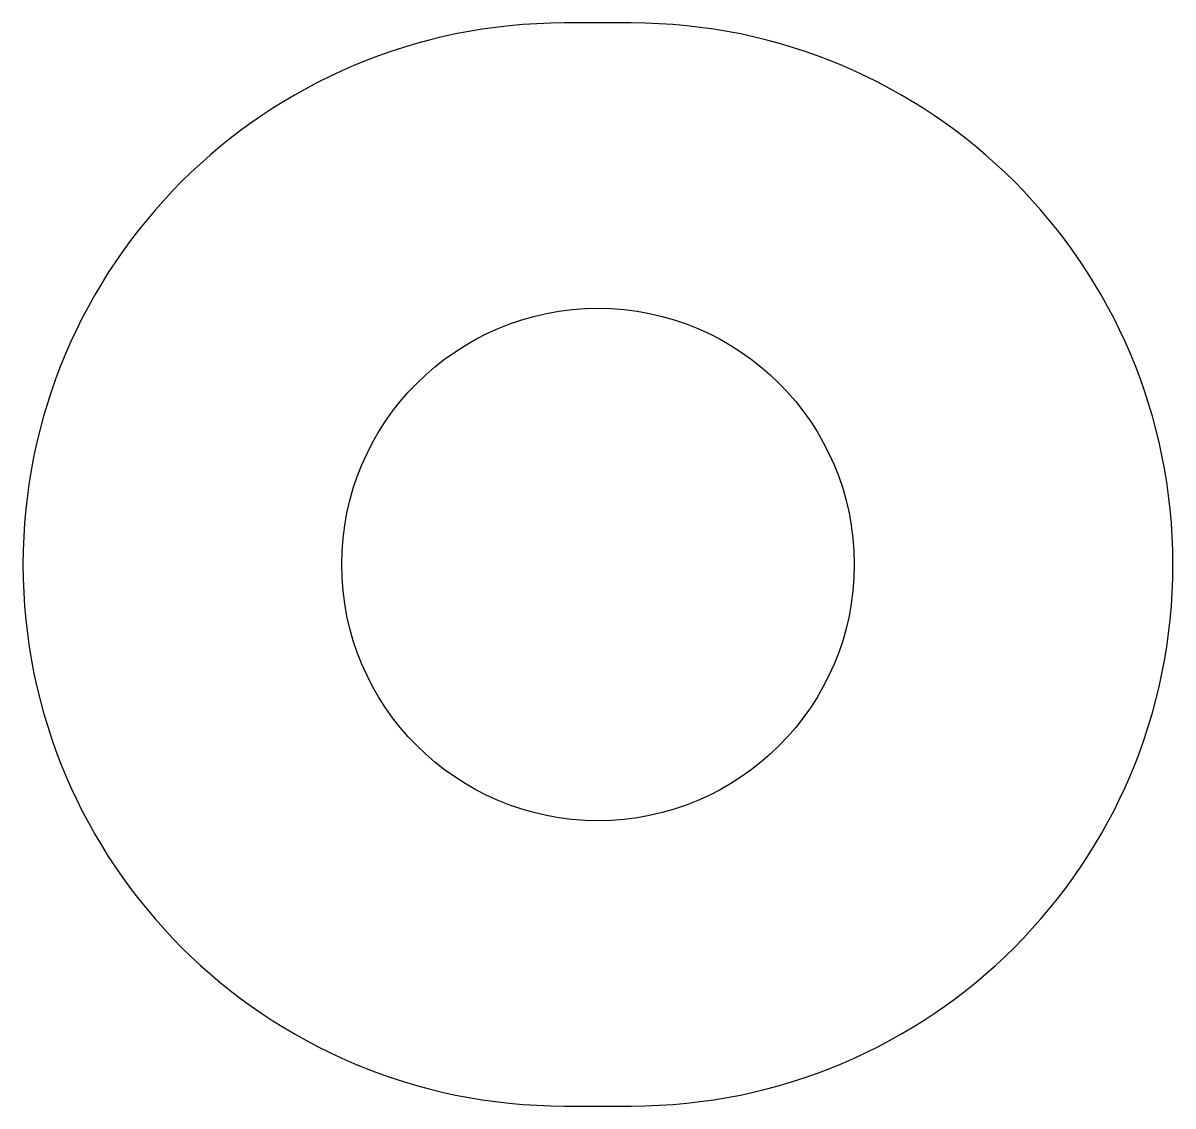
# Model space of a CAD drawing. Extents: x 641.8 to 669.4, y 710.5 to 736.5.
import ezdxf

# ---------------------------------------------------------------- set-up
doc = ezdxf.new("R2010")
doc.units = 0
doc.layers.get('0').update_dxf_attribs({"linetype": 'CONTINUOUS'})

msp = doc.modelspace()

# ---------------------------------------------------------------- linework, layer by layer
for p, q in [((656.441, 736.541), (654.841, 736.541)), ((654.841, 710.541), (656.441, 710.541))]:
    msp.add_line(p, q)
msp.add_circle((655.641, 723.541), 6.15)
for centre, start, end in [((654.841, 723.541), 90, 180), ((656.441, 723.541), 0, 90), ((654.841, 723.541), 180, 270), ((656.441, 723.541), 270, 0)]:
    msp.add_arc(centre, 13, start, end)

doc.saveas('drawing.dxf')
